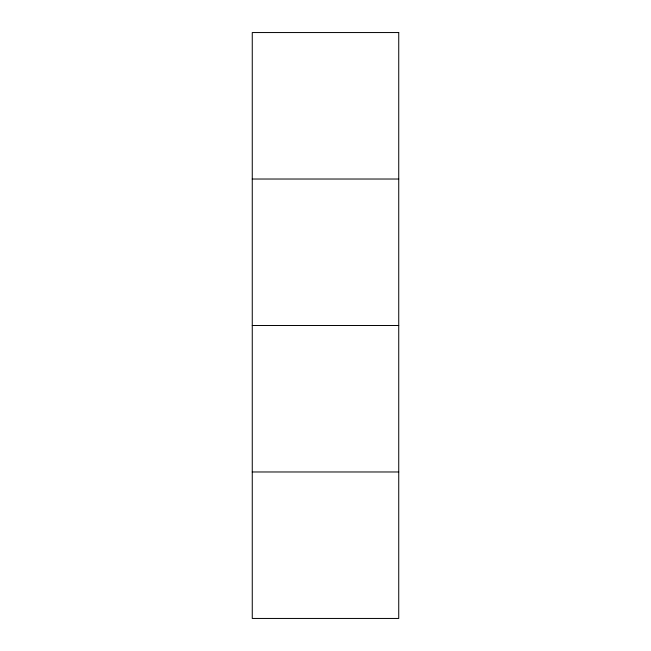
<?xml version="1.0" encoding="UTF-8"?>
<svg xmlns="http://www.w3.org/2000/svg" width="651" height="651" viewBox="0 0 651 651"><rect width="100%" height="100%" fill="white"/><g stroke="black" fill="none" stroke-linecap="round" stroke-linejoin="round"><path stroke-width="0.98" d="M252.262 179.025L398.738 179.025M252.262 325.5L398.738 325.5M252.262 471.975L398.738 471.975M398.738 32.55L252.262 32.55L252.262 618.45L398.738 618.45L398.738 32.55"/></g></svg>
